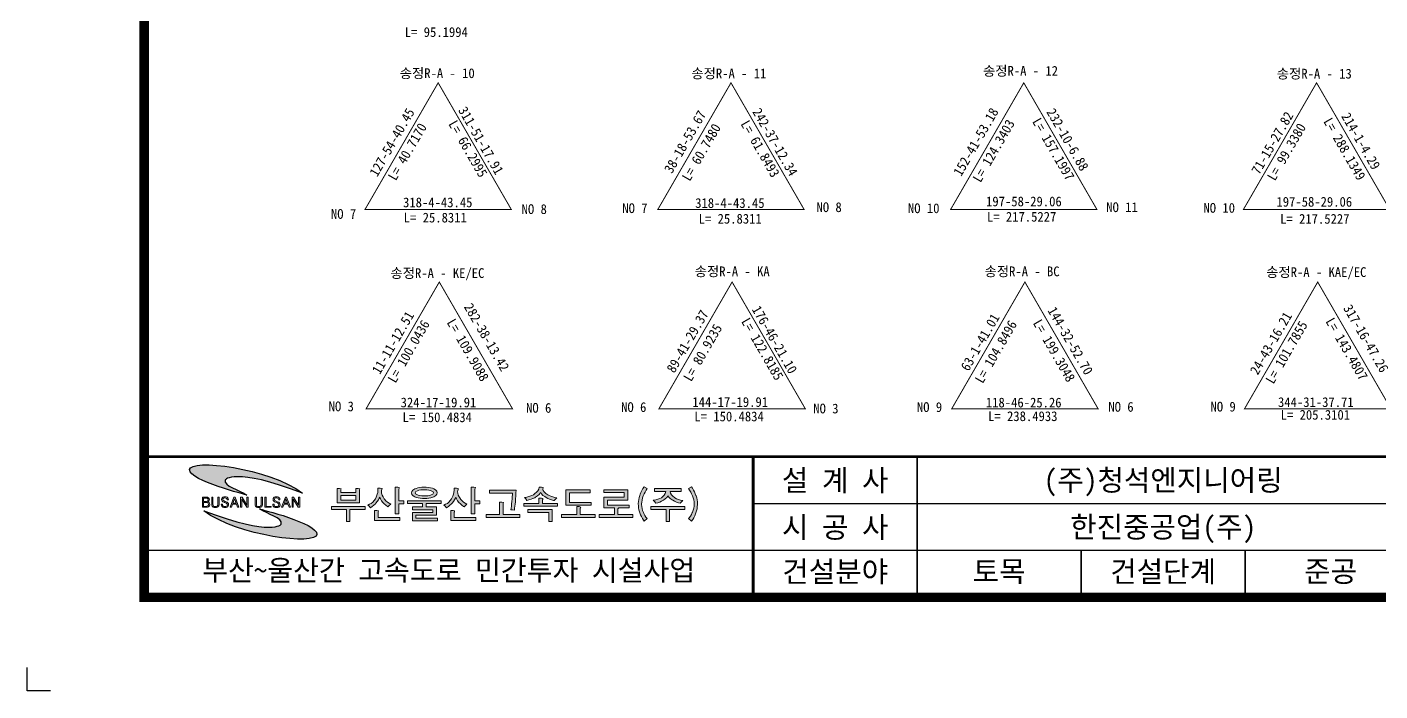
# Model space of a CAD drawing. Header units: millimetres. Extents: x 6226 to 8245, y 797 to 2223.
# Drawn here: x 6226 to 6919, y 797 to 1138 of the extents above; entities that cross this region are included whole.
import ezdxf
from ezdxf.enums import TextEntityAlignment as Align

# ---------------------------------------------------------------- set-up
doc = ezdxf.new("R2010")
doc.units = ezdxf.units.MM
for name, color, linetype in [('CA-ALGN-IPLN', 1, 'Continuous'), ('CA-ALGN-TEXT', 3, 'Continuous'), ('CA-TEXT', 3, 'Continuous'), ('CX-BORD', 3, 'Continuous'), ('CX-BORD-LIN1', 4, 'Continuous'), ('CX-BORD-LIN2', 3, 'Continuous'), ('CX-BORD-TEX2', 7, 'Continuous'), ('CX-BORD-TEX3', 6, 'Continuous'), ('CX-MISC', 2, 'Continuous')]:
    doc.layers.add(name, color=color, linetype=linetype)
doc.styles.add('GTXT', font='DotumChe.ttf')
doc.styles.add('TB_TEXT', font='DotumChe.ttf')
doc.styles.add('TB_WBTXT', font='H2GTRE.TTF')
doc.styles.add('TB_WMTXT', font='DotumChe.ttf')

# ---------------------------------------------------------------- blocks, each defined once
blk = doc.blocks.new('CXGLOGO-EX흑백1')
h = blk.add_hatch(color=74)
edge = h.paths.add_edge_path()
edge.add_spline(control_points=[(3.24, 1.49), (1.67, 2.6), (-1.78, 3.37), (-1.38, 4.71), (-1.38, 4.71), (-1.38, 4.71), (0.38, 7.51), (15.15, 1.88), (15.15, 1.88), (8, 7.3), (-8.94, 9.33), (-8.99, 6.91), (-8.99, 6.91), (-9.03, 4.5), (3.24, 1.49), (3.24, 1.49)], knot_values=[0, 0, 0, 0, 0.25, 0.25, 0.25, 0.25, 0.5, 0.5, 0.5, 0.5, 0.75, 0.75, 0.75, 0.75, 1, 1, 1, 1], degree=3, periodic=0)
h = blk.add_hatch(color=256)
h.paths.add_polyline_path([(63.25, -2.21), (67.68, -2.21), (67.68, -4.14), (68.44, -4.14), (68.44, -1.6), (63.25, -1.6)])
h.paths.add_polyline_path([(74.44, -1.23), (74.5, -1.07), (74.18, -0.99), (73.66, -0.99), (73.66, -2.67), (70.41, -2.67), (70.41, -3.28), (77.61, -3.28), (77.61, -2.67), (74.41, -2.67), (74.41, -1.3)])
h.paths.add_polyline_path([(93.49, -1.61), (96.71, -1.61), (96.71, -0.99), (89.51, -0.99), (89.51, -1.61), (92.73, -1.61), (92.73, -4.14), (93.49, -4.14)])
h.paths.add_polyline_path([(98.53, -1.72), (98.37, -2.14), (98.33, -2.24), (98.14, -2.64), (97.91, -3.02), (97.66, -3.37), (97.51, -3.56), (98.15, -4.08), (98.41, -3.72), (98.64, -3.35), (98.84, -2.96), (99.02, -2.55), (99.1, -2.3), (99.23, -1.88), (99.33, -1.44), (99.4, -1.01), (99.43, -0.57), (99.43, -0.39), (99.41, 0.03), (99.35, 0.47), (99.26, 0.9), (99.13, 1.34), (99.11, 1.39), (98.97, 1.77), (98.79, 2.15), (98.58, 2.55), (98.35, 2.95), (98.16, 3.25), (97.51, 2.85), (97.76, 2.5), (97.99, 2.12), (98.19, 1.72), (98.35, 1.32), (98.51, 0.88), (98.62, 0.44), (98.69, 0.02), (98.72, -0.4), (98.72, -0.42), (98.7, -0.86), (98.63, -1.29)])
h.paths.add_polyline_path([(93.89, 1.53), (93.7, 1.9), (93.59, 2.25), (95.94, 2.25), (95.94, 2.86), (90.28, 2.86), (90.28, 2.25), (92.65, 2.25), (92.53, 1.84), (92.33, 1.47), (92.04, 1.16), (91.73, 0.92), (91.38, 0.74), (91, 0.59), (90.57, 0.47), (90.09, 0.38), (89.95, 0.36), (90.26, 0.07), (90.53, -0.26), (90.95, -0.16), (91.37, -0.02), (91.77, 0.15), (92.15, 0.37), (92.57, 0.66), (92.88, 0.96), (93.09, 1.27), (93.11, 1.32), (93.33, 1.02), (93.63, 0.73), (94.03, 0.44), (94.15, 0.37), (94.54, 0.16), (94.94, -0.02), (95.35, -0.17), (95.77, -0.28), (96, 0.01), (96.29, 0.32), (95.8, 0.42), (95.36, 0.55), (94.97, 0.7), (94.62, 0.88), (94.53, 0.93), (94.17, 1.21)])
h.paths.add_polyline_path([(86.94, -1.7), (87.06, -2.13), (87.12, -2.3), (87.28, -2.72), (87.46, -3.12), (87.67, -3.51), (87.91, -3.88), (88.06, -4.08), (88.71, -3.56), (88.44, -3.21), (88.2, -2.85), (87.98, -2.45), (87.89, -2.24), (87.73, -1.81), (87.61, -1.38), (87.54, -0.96), (87.51, -0.52), (87.51, -0.42), (87.53, -0.01), (87.6, 0.42), (87.7, 0.86), (87.85, 1.3), (87.85, 1.32), (88.03, 1.74), (88.24, 2.13), (88.46, 2.51), (88.71, 2.85), (88.05, 3.25), (87.8, 2.85), (87.57, 2.45), (87.37, 2.06), (87.21, 1.67), (87.1, 1.39), (86.97, 0.95), (86.88, 0.52), (86.82, 0.08), (86.8, -0.35), (86.8, -0.39), (86.81, -0.83), (86.86, -1.26)])
h.paths.add_polyline_path([(79.45, 1.02), (79.45, -1.26), (81.7, -1.26), (81.7, -2.67), (78.45, -2.67), (78.45, -3.28), (85.65, -3.28), (85.65, -2.67), (82.45, -2.67), (82.45, -1.49), (82.46, -1.45), (82.49, -1.41), (82.54, -1.33), (82.55, -1.26), (84.84, -1.26), (84.84, -0.65), (80.21, -0.65), (80.21, 0.42), (84.56, 0.42), (84.56, 2.62), (79.47, 2.62), (79.47, 2), (83.8, 2), (83.8, 1.02)])
h.paths.add_polyline_path([(76.55, 2.56), (71.31, 2.56), (71.31, -0.7), (76.71, -0.7), (76.71, -0.1), (72.08, -0.1), (72.08, 1.94), (76.55, 1.94)])
h.paths.add_polyline_path([(66.12, 0.8), (65.59, 0.8), (65.59, -0.3), (62.37, -0.3), (62.37, -0.9), (69.57, -0.9), (69.57, -0.3), (66.36, -0.3), (66.36, 0.47), (66.39, 0.55), (66.45, 0.71)])
h.paths.add_polyline_path([(66.51, 3.1), (66.13, 3.15), (65.62, 3.15), (65.55, 2.77), (65.38, 2.41), (65.1, 2.07), (64.75, 1.78), (64.42, 1.56), (64.06, 1.38), (63.66, 1.22), (63.23, 1.08), (62.77, 0.98), (62.49, 0.94), (62.76, 0.65), (63.01, 0.34), (63.46, 0.46), (63.9, 0.59), (64.3, 0.74), (64.68, 0.92), (64.87, 1.02), (65.3, 1.3), (65.63, 1.59), (65.88, 1.89), (65.96, 2.01), (66.16, 1.71), (66.45, 1.42), (66.83, 1.14), (67.1, 0.98), (67.47, 0.78), (67.87, 0.62), (68.3, 0.47), (68.73, 0.35), (68.84, 0.33), (69.11, 0.62), (69.42, 0.91), (68.98, 0.98), (68.55, 1.09), (68.14, 1.24), (67.74, 1.41), (67.49, 1.55), (67.05, 1.83), (66.72, 2.14), (66.5, 2.44), (66.43, 2.62), (66.42, 2.8), (66.49, 2.95)])
h.paths.add_polyline_path([(41.14, 1.3), (40.63, 1.32), (40.18, 1.37), (39.79, 1.46), (39.64, 1.51), (39.23, 1.76), (39.15, 1.95), (39.32, 2.24), (39.64, 2.4), (39.99, 2.5), (40.41, 2.56), (40.9, 2.59), (41.14, 2.6), (41.65, 2.58), (42.1, 2.53), (42.48, 2.44), (42.62, 2.4), (43.03, 2.16), (43.12, 1.95), (42.94, 1.67), (42.62, 1.51), (42.27, 1.41), (41.85, 1.34), (41.36, 1.3)], flags=16)
h.paths.add_polyline_path([(41.55, 3.14), (41.14, 3.15), (40.62, 3.13), (40.15, 3.09), (39.72, 3.01), (39.35, 2.9), (39.08, 2.79), (38.67, 2.52), (38.44, 2.21), (38.39, 1.95), (38.48, 1.6), (38.76, 1.31), (39.08, 1.12), (39.42, 0.98), (39.8, 0.87), (40.23, 0.8), (40.71, 0.76), (41.14, 0.75), (41.65, 0.76), (42.12, 0.81), (42.54, 0.89), (42.92, 1), (43.19, 1.12), (43.6, 1.39), (43.83, 1.7), (43.88, 1.95), (43.79, 2.3), (43.51, 2.6), (43.19, 2.79), (42.85, 2.92), (42.47, 3.03), (42.03, 3.1)])
h.paths.add_polyline_path([(47.59, -1.92), (47.27, -1.84), (46.75, -1.84), (46.75, -3.95), (52.12, -3.95), (52.12, -3.34), (47.52, -3.34), (47.52, -2.2), (47.52, -2.14), (47.55, -2.09)])
h.paths.add_polyline_path([(31.34, -1.92), (31.02, -1.84), (30.5, -1.84), (30.5, -3.95), (35.87, -3.95), (35.87, -3.34), (31.27, -3.34), (31.27, -2.2), (31.27, -2.14), (31.29, -2.09)])
h.paths.add_polyline_path([(42.94, -1.66), (42.94, -2.22), (38.57, -2.22), (38.57, -4.04), (43.94, -4.04), (43.94, -3.43), (39.33, -3.43), (39.33, -2.84), (43.7, -2.84), (43.7, -1.05), (41.51, -1.05), (41.51, -0.34), (44.73, -0.34), (44.73, 0.27), (37.53, 0.27), (37.53, -0.34), (40.75, -0.34), (40.75, -1.05), (38.57, -1.05), (38.57, -1.66)])
h.paths.add_polyline_path([(21.28, -0.99), (21.28, -1.61), (24.5, -1.61), (24.5, -4.14), (25.26, -4.14), (25.26, -1.61), (28.48, -1.61), (28.48, -0.99)])
h.paths.add_polyline_path([(51.7, 3.15), (51.16, 3.15), (51.16, -2.53), (51.92, -2.53), (51.92, -0.36), (52.98, -0.36), (52.98, 0.26), (51.92, 0.26), (51.92, 2.67), (51.94, 2.77), (51.98, 2.87), (52.02, 3.07)])
h.paths.add_polyline_path([(48.36, 2.89), (47.98, 2.94), (47.48, 2.94), (47.48, 2.49), (47.44, 2.06), (47.35, 1.64), (47.2, 1.23), (47.01, 0.84), (46.93, 0.69), (46.66, 0.31), (46.37, -0.01), (46.04, -0.29), (45.68, -0.5), (45.32, -0.65), (45.61, -0.92), (45.89, -1.23), (46.26, -0.98), (46.6, -0.71), (46.92, -0.41), (47.04, -0.28), (47.33, 0.08), (47.57, 0.45), (47.76, 0.83), (47.84, 1.05), (48.01, 0.66), (48.24, 0.28), (48.51, -0.08), (48.82, -0.41), (49.15, -0.7), (49.5, -0.96), (49.6, -1.02), (49.91, -0.72), (50.23, -0.43), (49.86, -0.27), (49.51, -0.04), (49.19, 0.26), (48.87, 0.62), (48.84, 0.66), (48.57, 1.07), (48.37, 1.48), (48.26, 1.87), (48.22, 2.19), (48.25, 2.48), (48.33, 2.7)])
h.paths.add_polyline_path([(35.45, 3.15), (34.91, 3.15), (34.91, -2.53), (35.67, -2.53), (35.67, -0.36), (36.73, -0.36), (36.73, 0.26), (35.67, 0.26), (35.67, 2.67), (35.69, 2.77), (35.73, 2.87), (35.77, 3.07)])
h.paths.add_polyline_path([(32.11, 2.89), (31.73, 2.94), (31.23, 2.94), (31.23, 2.49), (31.19, 2.06), (31.09, 1.64), (30.95, 1.23), (30.76, 0.84), (30.68, 0.69), (30.41, 0.31), (30.12, -0.01), (29.79, -0.29), (29.43, -0.5), (29.07, -0.65), (29.36, -0.92), (29.64, -1.23), (30.01, -0.98), (30.35, -0.71), (30.67, -0.41), (30.79, -0.28), (31.08, 0.08), (31.32, 0.45), (31.51, 0.83), (31.59, 1.05), (31.76, 0.66), (31.99, 0.28), (32.26, -0.08), (32.57, -0.41), (32.89, -0.7), (33.25, -0.96), (33.35, -1.02), (33.65, -0.72), (33.97, -0.43), (33.61, -0.27), (33.26, -0.04), (32.93, 0.26), (32.62, 0.62), (32.59, 0.66), (32.32, 1.07), (32.12, 1.48), (32.01, 1.87), (31.97, 2.19), (32, 2.48), (32.08, 2.7)])
h.paths.add_polyline_path([(26.51, 1.39), (26.51, 0.4), (23.29, 0.4), (23.29, 1.39)], flags=16)
h.paths.add_polyline_path([(27.32, 2.66), (27.37, 2.83), (27, 2.91), (26.51, 2.91), (26.51, 2), (23.29, 2), (23.29, 2.58), (23.3, 2.62), (23.33, 2.67), (23.39, 2.83), (22.99, 2.91), (22.53, 2.91), (22.53, -0.21), (27.28, -0.21), (27.28, 2.56), (27.29, 2.62)])
h.paths.add_polyline_path([(58, -0.14), (57.69, -0.06), (57.16, -0.06), (57.16, -2.67), (54.33, -2.67), (54.33, -3.28), (61.53, -3.28), (61.53, -2.67), (57.92, -2.67), (57.92, -0.45), (57.92, -0.39), (57.96, -0.32)])
h.paths.add_polyline_path([(60.7, 2.5), (55.01, 2.5), (55.01, 1.88), (59.93, 1.88), (59.93, 1.55), (59.9, 1.14), (59.86, 0.66), (59.82, 0.12), (59.76, -0.41), (59.7, -0.88), (59.65, -1.29), (59.59, -1.65), (59.59, -1.67), (59.95, -1.69), (60.35, -1.73), (60.41, -1.34), (60.46, -0.92), (60.51, -0.47), (60.56, 0.01), (60.58, 0.23), (60.62, 0.71), (60.65, 1.18), (60.67, 1.62), (60.69, 2.04), (60.7, 2.45)])
h = blk.add_hatch(color=256)
h.paths.add_polyline_path([(11.6, 0.69), (11.94, -0.26), (11.26, -0.26)], flags=16)
h.paths.add_polyline_path([(12.25, -1.14), (12.54, -1.14), (11.73, 1.06), (11.48, 1.06), (10.67, -1.14), (10.96, -1.14), (11.18, -0.49), (12.02, -0.49)])
h.paths.add_polyline_path([(1.54, -1.14), (0.73, 1.06), (0.48, 1.06), (-0.33, -1.14), (-0.04, -1.14), (0.19, -0.49), (1.03, -0.49), (1.25, -1.14)])
h.paths.add_polyline_path([(1.9, -1.14), (2.17, -1.14), (2.17, 0.61), (3.23, -1.14), (3.52, -1.14), (3.52, 1.06), (3.25, 1.06), (3.25, -0.65), (2.21, 1.06), (1.9, 1.06)])
h.paths.add_polyline_path([(5.3, -0.69), (5.27, -0.48), (5.27, 1.06), (5, 1.06), (5, -0.45), (5.03, -0.7), (5.1, -0.9), (5.16, -0.98), (5.32, -1.1), (5.52, -1.17), (5.77, -1.2), (5.79, -1.2), (6.04, -1.17), (6.25, -1.1), (6.41, -1), (6.41, -0.99), (6.53, -0.82), (6.59, -0.61), (6.6, -0.45), (6.6, 1.06), (6.33, 1.06), (6.33, -0.46), (6.29, -0.7), (6.19, -0.86), (6.01, -0.96), (5.79, -0.98), (5.55, -0.94), (5.4, -0.86)])
h.paths.add_polyline_path([(7.36, 1.06), (7.09, 1.06), (7.09, -1.14), (8.47, -1.14), (8.47, -0.93), (7.36, -0.93)])
h.paths.add_polyline_path([(10.02, 1.02), (9.81, 1.08), (9.56, 1.11), (9.56, 1.11), (9.3, 1.08), (9.1, 1.02), (9.01, 0.95), (8.88, 0.78), (8.84, 0.56), (8.84, 0.54), (8.88, 0.31), (9, 0.15), (9.13, 0.06), (9.37, -0.05), (9.48, -0.09), (9.53, -0.11), (9.76, -0.21), (9.83, -0.25), (10, -0.36), (10.06, -0.48), (10.08, -0.62), (10.02, -0.84), (9.94, -0.9), (9.76, -0.97), (9.57, -0.98), (9.32, -0.94), (9.17, -0.86), (9.07, -0.7), (9.04, -0.45), (8.77, -0.45), (8.8, -0.69), (8.87, -0.89), (8.94, -0.99), (9.1, -1.1), (9.31, -1.17), (9.56, -1.2), (9.57, -1.2), (9.84, -1.17), (10.04, -1.12), (10.15, -1.05), (10.28, -0.89), (10.34, -0.68), (10.35, -0.58), (10.32, -0.35), (10.21, -0.18), (10.18, -0.16), (10.05, -0.07), (9.82, 0.03), (9.65, 0.11), (9.38, 0.22), (9.22, 0.31), (9.21, 0.32), (9.13, 0.51), (9.13, 0.57), (9.2, 0.78), (9.25, 0.82), (9.45, 0.89), (9.55, 0.9), (9.78, 0.85), (9.9, 0.77), (10.02, 0.59), (10.05, 0.47), (10.32, 0.47), (10.28, 0.71), (10.17, 0.89), (10.17, 0.9)])
h.paths.add_polyline_path([(12.89, -1.14), (13.16, -1.14), (13.16, 0.61), (14.23, -1.14), (14.52, -1.14), (14.52, 1.06), (14.24, 1.06), (14.24, -0.65), (13.2, 1.06), (12.89, 1.06)])
h.paths.add_polyline_path([(0.27, -0.26), (0.61, 0.69), (0.95, -0.26)], flags=16)
h.paths.add_polyline_path([(-5.98, 0.11), (-5.98, 0.84), (-5.48, 0.84), (-5.24, 0.81), (-5.13, 0.75), (-5.04, 0.57), (-5.04, 0.49), (-5.09, 0.27), (-5.16, 0.19), (-5.34, 0.12), (-5.5, 0.11)], flags=16)
h.paths.add_polyline_path([(-5.98, -0.93), (-5.98, -0.1), (-5.44, -0.1), (-5.2, -0.13), (-5.1, -0.17), (-4.98, -0.33), (-4.96, -0.52), (-5.01, -0.75), (-5.09, -0.85), (-5.27, -0.92), (-5.44, -0.93)], flags=16)
h.paths.add_polyline_path([(-5.12, 1.02), (-5.35, 1.06), (-5.4, 1.06), (-6.25, 1.06), (-6.25, -1.14), (-5.37, -1.14), (-5.12, -1.12), (-4.92, -1.05), (-4.85, -0.99), (-4.74, -0.83), (-4.69, -0.61), (-4.68, -0.52), (-4.72, -0.28), (-4.81, -0.13), (-4.98, 0), (-5.07, 0.03), (-4.88, 0.15), (-4.85, 0.19), (-4.77, 0.39), (-4.76, 0.5), (-4.8, 0.72), (-4.92, 0.9), (-4.94, 0.91)])
h.paths.add_polyline_path([(-3.97, -0.69), (-3.99, -0.48), (-3.99, 1.06), (-4.26, 1.06), (-4.26, -0.45), (-4.24, -0.7), (-4.16, -0.9), (-4.1, -0.98), (-3.95, -1.1), (-3.74, -1.17), (-3.49, -1.2), (-3.48, -1.2), (-3.22, -1.17), (-3.01, -1.1), (-2.86, -1), (-2.85, -0.99), (-2.74, -0.82), (-2.68, -0.61), (-2.66, -0.45), (-2.66, 1.06), (-2.94, 1.06), (-2.94, -0.46), (-2.97, -0.7), (-3.08, -0.86), (-3.26, -0.96), (-3.47, -0.98), (-3.72, -0.94), (-3.87, -0.86)])
h.paths.add_polyline_path([(-0.83, 0.9), (-0.97, 1.02), (-1.18, 1.08), (-1.44, 1.11), (-1.69, 1.08), (-1.89, 1.02), (-1.98, 0.95), (-2.11, 0.78), (-2.16, 0.56), (-2.16, 0.54), (-2.12, 0.31), (-2, 0.15), (-1.86, 0.06), (-1.63, -0.05), (-1.52, -0.09), (-1.47, -0.11), (-1.24, -0.21), (-1.17, -0.25), (-1, -0.36), (-0.93, -0.48), (-0.92, -0.62), (-0.97, -0.84), (-1.05, -0.9), (-1.23, -0.97), (-1.42, -0.98), (-1.67, -0.94), (-1.82, -0.86), (-1.92, -0.7), (-1.96, -0.45), (-2.22, -0.45), (-2.2, -0.69), (-2.12, -0.89), (-2.05, -0.99), (-1.89, -1.1), (-1.69, -1.17), (-1.43, -1.2), (-1.42, -1.2), (-1.16, -1.17), (-0.96, -1.12), (-0.85, -1.05), (-0.71, -0.89), (-0.65, -0.68), (-0.64, -0.58), (-0.68, -0.35), (-0.79, -0.18), (-0.81, -0.16), (-0.95, -0.07), (-1.17, 0.03), (-1.35, 0.11), (-1.61, 0.22), (-1.77, 0.31), (-1.78, 0.32), (-1.86, 0.51), (-1.86, 0.57), (-1.79, 0.78), (-1.74, 0.82), (-1.55, 0.89), (-1.44, 0.9), (-1.22, 0.85), (-1.09, 0.77), (-0.97, 0.59), (-0.95, 0.47), (-0.68, 0.47), (-0.72, 0.71), (-0.82, 0.89)])
h = blk.add_hatch(color=142)
edge = h.paths.add_edge_path()
edge.add_spline(control_points=[(5.98, -1.49), (7.55, -2.6), (11, -3.37), (10.6, -4.71), (10.6, -4.71), (10.6, -4.71), (8.84, -7.51), (-5.93, -1.88), (-5.93, -1.88), (1.22, -7.3), (18.17, -9.33), (18.21, -6.91), (18.21, -6.91), (18.25, -4.5), (5.98, -1.49), (5.98, -1.49)], knot_values=[0, 0, 0, 0, 0.25, 0.25, 0.25, 0.25, 0.5, 0.5, 0.5, 0.5, 0.75, 0.75, 0.75, 0.75, 1, 1, 1, 1], degree=3, periodic=0)
at = {"lineweight": 0}
for points in [[(27.32, 2.66), (27.37, 2.83), (27, 2.91), (26.51, 2.91), (26.51, 2), (23.29, 2), (23.29, 2.58), (23.3, 2.62), (23.33, 2.67), (23.39, 2.83), (22.99, 2.91), (22.53, 2.91), (22.53, -0.21), (27.28, -0.21), (27.28, 2.56), (27.29, 2.62)], [(32.11, 2.89), (31.73, 2.94), (31.23, 2.94), (31.23, 2.49), (31.19, 2.06), (31.09, 1.64), (30.95, 1.23), (30.76, 0.84), (30.68, 0.69), (30.41, 0.31), (30.12, -0.01), (29.79, -0.29), (29.43, -0.5), (29.07, -0.65), (29.36, -0.92), (29.64, -1.23), (30.01, -0.98), (30.35, -0.71), (30.67, -0.41), (30.79, -0.28), (31.08, 0.08), (31.32, 0.45), (31.51, 0.83), (31.59, 1.05), (31.76, 0.66), (31.99, 0.28), (32.26, -0.08), (32.57, -0.41), (32.89, -0.7), (33.25, -0.96), (33.35, -1.02), (33.65, -0.72), (33.97, -0.43), (33.61, -0.27), (33.26, -0.04), (32.93, 0.26), (32.62, 0.62), (32.59, 0.66), (32.32, 1.07), (32.12, 1.48), (32.01, 1.87), (31.97, 2.19), (32, 2.48), (32.08, 2.7)], [(35.45, 3.15), (34.91, 3.15), (34.91, -2.53), (35.67, -2.53), (35.67, -0.36), (36.73, -0.36), (36.73, 0.26), (35.67, 0.26), (35.67, 2.67), (35.69, 2.77), (35.73, 2.87), (35.77, 3.07)], [(41.55, 3.14), (41.14, 3.15), (40.62, 3.13), (40.15, 3.09), (39.72, 3.01), (39.35, 2.9), (39.08, 2.79), (38.67, 2.52), (38.44, 2.21), (38.39, 1.95), (38.48, 1.6), (38.76, 1.31), (39.08, 1.12), (39.42, 0.98), (39.8, 0.87), (40.23, 0.8), (40.71, 0.76), (41.14, 0.75), (41.65, 0.76), (42.12, 0.81), (42.54, 0.89), (42.92, 1), (43.19, 1.12), (43.6, 1.39), (43.83, 1.7), (43.88, 1.95), (43.79, 2.3), (43.51, 2.6), (43.19, 2.79), (42.85, 2.92), (42.47, 3.03), (42.03, 3.1)], [(48.36, 2.89), (47.98, 2.94), (47.48, 2.94), (47.48, 2.49), (47.44, 2.06), (47.35, 1.64), (47.2, 1.23), (47.01, 0.84), (46.93, 0.69), (46.66, 0.31), (46.37, -0.01), (46.04, -0.29), (45.68, -0.5), (45.32, -0.65), (45.61, -0.92), (45.89, -1.23), (46.26, -0.98), (46.6, -0.71), (46.92, -0.41), (47.04, -0.28), (47.33, 0.08), (47.57, 0.45), (47.76, 0.83), (47.84, 1.05), (48.01, 0.66), (48.24, 0.28), (48.51, -0.08), (48.82, -0.41), (49.15, -0.7), (49.5, -0.96), (49.6, -1.02), (49.91, -0.72), (50.23, -0.43), (49.86, -0.27), (49.51, -0.04), (49.19, 0.26), (48.87, 0.62), (48.84, 0.66), (48.57, 1.07), (48.37, 1.48), (48.26, 1.87), (48.22, 2.19), (48.25, 2.48), (48.33, 2.7)], [(51.7, 3.15), (51.16, 3.15), (51.16, -2.53), (51.92, -2.53), (51.92, -0.36), (52.98, -0.36), (52.98, 0.26), (51.92, 0.26), (51.92, 2.67), (51.94, 2.77), (51.98, 2.87), (52.02, 3.07)], [(66.51, 3.1), (66.13, 3.15), (65.62, 3.15), (65.55, 2.77), (65.38, 2.41), (65.1, 2.07), (64.75, 1.78), (64.42, 1.56), (64.06, 1.38), (63.66, 1.22), (63.23, 1.08), (62.77, 0.98), (62.49, 0.94), (62.76, 0.65), (63.01, 0.34), (63.46, 0.46), (63.9, 0.59), (64.3, 0.74), (64.68, 0.92), (64.87, 1.02), (65.3, 1.3), (65.63, 1.59), (65.88, 1.89), (65.96, 2.01), (66.16, 1.71), (66.45, 1.42), (66.83, 1.14), (67.1, 0.98), (67.47, 0.78), (67.87, 0.62), (68.3, 0.47), (68.73, 0.35), (68.84, 0.33), (69.11, 0.62), (69.42, 0.91), (68.98, 0.98), (68.55, 1.09), (68.14, 1.24), (67.74, 1.41), (67.49, 1.55), (67.05, 1.83), (66.72, 2.14), (66.5, 2.44), (66.43, 2.62), (66.42, 2.8), (66.49, 2.95)], [(86.94, -1.7), (87.06, -2.13), (87.12, -2.3), (87.28, -2.72), (87.46, -3.12), (87.67, -3.51), (87.91, -3.88), (88.06, -4.08), (88.71, -3.56), (88.44, -3.21), (88.2, -2.85), (87.98, -2.45), (87.89, -2.24), (87.73, -1.81), (87.61, -1.38), (87.54, -0.96), (87.51, -0.52), (87.51, -0.42), (87.53, -0.01), (87.6, 0.42), (87.7, 0.86), (87.85, 1.3), (87.85, 1.32), (88.03, 1.74), (88.24, 2.13), (88.46, 2.51), (88.71, 2.85), (88.05, 3.25), (87.8, 2.85), (87.57, 2.45), (87.37, 2.06), (87.21, 1.67), (87.1, 1.39), (86.97, 0.95), (86.88, 0.52), (86.82, 0.08), (86.8, -0.35), (86.8, -0.39), (86.81, -0.83), (86.86, -1.26)], [(98.53, -1.72), (98.37, -2.14), (98.33, -2.24), (98.14, -2.64), (97.91, -3.02), (97.66, -3.37), (97.51, -3.56), (98.15, -4.08), (98.41, -3.72), (98.64, -3.35), (98.84, -2.96), (99.02, -2.55), (99.1, -2.3), (99.23, -1.88), (99.33, -1.44), (99.4, -1.01), (99.43, -0.57), (99.43, -0.39), (99.41, 0.03), (99.35, 0.47), (99.26, 0.9), (99.13, 1.34), (99.11, 1.39), (98.97, 1.77), (98.79, 2.15), (98.58, 2.55), (98.35, 2.95), (98.16, 3.25), (97.51, 2.85), (97.76, 2.5), (97.99, 2.12), (98.19, 1.72), (98.35, 1.32), (98.51, 0.88), (98.62, 0.44), (98.69, 0.02), (98.72, -0.4), (98.72, -0.42), (98.7, -0.86), (98.63, -1.29)], [(-5.12, 1.02), (-5.35, 1.06), (-5.4, 1.06), (-6.25, 1.06), (-6.25, -1.14), (-5.37, -1.14), (-5.12, -1.12), (-4.92, -1.05), (-4.85, -0.99), (-4.74, -0.83), (-4.69, -0.61), (-4.68, -0.52), (-4.72, -0.28), (-4.81, -0.13), (-4.98, 0), (-5.07, 0.03), (-4.88, 0.15), (-4.85, 0.19), (-4.77, 0.39), (-4.76, 0.5), (-4.8, 0.72), (-4.92, 0.9), (-4.94, 0.91)], [(-5.98, 0.11), (-5.98, 0.84), (-5.48, 0.84), (-5.24, 0.81), (-5.13, 0.75), (-5.04, 0.57), (-5.04, 0.49), (-5.09, 0.27), (-5.16, 0.19), (-5.34, 0.12), (-5.5, 0.11)], [(-3.97, -0.69), (-3.99, -0.48), (-3.99, 1.06), (-4.26, 1.06), (-4.26, -0.45), (-4.24, -0.7), (-4.16, -0.9), (-4.1, -0.98), (-3.95, -1.1), (-3.74, -1.17), (-3.49, -1.2), (-3.48, -1.2), (-3.22, -1.17), (-3.01, -1.1), (-2.86, -1), (-2.85, -0.99), (-2.74, -0.82), (-2.68, -0.61), (-2.66, -0.45), (-2.66, 1.06), (-2.94, 1.06), (-2.94, -0.46), (-2.97, -0.7), (-3.08, -0.86), (-3.26, -0.96), (-3.47, -0.98), (-3.72, -0.94), (-3.87, -0.86)], [(-0.83, 0.9), (-0.97, 1.02), (-1.18, 1.08), (-1.44, 1.11), (-1.69, 1.08), (-1.89, 1.02), (-1.98, 0.95), (-2.11, 0.78), (-2.16, 0.56), (-2.16, 0.54), (-2.12, 0.31), (-2, 0.15), (-1.86, 0.06), (-1.63, -0.05), (-1.52, -0.09), (-1.47, -0.11), (-1.24, -0.21), (-1.17, -0.25), (-1, -0.36), (-0.93, -0.48), (-0.92, -0.62), (-0.97, -0.84), (-1.05, -0.9), (-1.23, -0.97), (-1.42, -0.98), (-1.67, -0.94), (-1.82, -0.86), (-1.92, -0.7), (-1.96, -0.45), (-1.96, -0.45), (-2.22, -0.45), (-2.2, -0.69), (-2.12, -0.89), (-2.05, -0.99), (-1.89, -1.1), (-1.69, -1.17), (-1.43, -1.2), (-1.42, -1.2), (-1.16, -1.17), (-0.96, -1.12), (-0.85, -1.05), (-0.71, -0.89), (-0.65, -0.68), (-0.64, -0.58), (-0.68, -0.35), (-0.79, -0.18), (-0.81, -0.16), (-0.95, -0.07), (-1.17, 0.03), (-1.35, 0.11), (-1.61, 0.22), (-1.77, 0.31), (-1.78, 0.32), (-1.86, 0.51), (-1.86, 0.57), (-1.79, 0.78), (-1.74, 0.82), (-1.55, 0.89), (-1.44, 0.9), (-1.22, 0.85), (-1.09, 0.77), (-0.97, 0.59), (-0.95, 0.47), (-0.68, 0.47), (-0.72, 0.71), (-0.82, 0.89)], [(1.54, -1.14), (0.73, 1.06), (0.48, 1.06), (-0.33, -1.14), (-0.04, -1.14), (0.19, -0.49), (1.03, -0.49), (1.25, -1.14)], [(0.27, -0.26), (0.61, 0.69), (0.95, -0.26)], [(1.9, -1.14), (2.17, -1.14), (2.17, 0.61), (3.23, -1.14), (3.52, -1.14), (3.52, 1.06), (3.25, 1.06), (3.25, -0.65), (2.21, 1.06), (1.9, 1.06)], [(5.3, -0.69), (5.27, -0.48), (5.27, 1.06), (5, 1.06), (5, -0.45), (5.03, -0.7), (5.1, -0.9), (5.16, -0.98), (5.32, -1.1), (5.52, -1.17), (5.77, -1.2), (5.79, -1.2), (6.04, -1.17), (6.25, -1.1), (6.41, -1), (6.41, -0.99), (6.53, -0.82), (6.59, -0.61), (6.6, -0.45), (6.6, 1.06), (6.33, 1.06), (6.33, -0.46), (6.29, -0.7), (6.19, -0.86), (6.01, -0.96), (5.79, -0.98), (5.55, -0.94), (5.4, -0.86)], [(7.36, 1.06), (7.09, 1.06), (7.09, -1.14), (8.47, -1.14), (8.47, -0.93), (7.36, -0.93)], [(10.02, 1.02), (9.81, 1.08), (9.56, 1.11), (9.56, 1.11), (9.3, 1.08), (9.1, 1.02), (9.01, 0.95), (8.88, 0.78), (8.84, 0.56), (8.84, 0.54), (8.88, 0.31), (9, 0.15), (9.13, 0.06), (9.37, -0.05), (9.48, -0.09), (9.53, -0.11), (9.76, -0.21), (9.83, -0.25), (10, -0.36), (10.06, -0.48), (10.08, -0.62), (10.02, -0.84), (9.94, -0.9), (9.76, -0.97), (9.57, -0.98), (9.32, -0.94), (9.17, -0.86), (9.07, -0.7), (9.04, -0.45), (9.04, -0.45), (8.77, -0.45), (8.8, -0.69), (8.87, -0.89), (8.94, -0.99), (9.1, -1.1), (9.31, -1.17), (9.56, -1.2), (9.57, -1.2), (9.84, -1.17), (10.04, -1.12), (10.15, -1.05), (10.28, -0.89), (10.34, -0.68), (10.35, -0.58), (10.32, -0.35), (10.21, -0.18), (10.18, -0.16), (10.05, -0.07), (9.82, 0.03), (9.65, 0.11), (9.38, 0.22), (9.22, 0.31), (9.21, 0.32), (9.13, 0.51), (9.13, 0.57), (9.2, 0.78), (9.25, 0.82), (9.45, 0.89), (9.55, 0.9), (9.78, 0.85), (9.9, 0.77), (10.02, 0.59), (10.05, 0.47), (10.32, 0.47), (10.28, 0.71), (10.17, 0.89), (10.17, 0.9)], [(12.25, -1.14), (12.54, -1.14), (11.73, 1.06), (11.48, 1.06), (10.67, -1.14), (10.96, -1.14), (11.18, -0.49), (12.02, -0.49)], [(11.6, 0.69), (11.94, -0.26), (11.26, -0.26)], [(12.89, -1.14), (13.16, -1.14), (13.16, 0.61), (14.23, -1.14), (14.52, -1.14), (14.52, 1.06), (14.24, 1.06), (14.24, -0.65), (13.2, 1.06), (12.89, 1.06)], [(26.51, 1.39), (26.51, 0.4), (23.29, 0.4), (23.29, 1.39)], [(42.94, -1.66), (42.94, -2.22), (38.57, -2.22), (38.57, -4.04), (43.94, -4.04), (43.94, -3.43), (39.33, -3.43), (39.33, -2.84), (43.7, -2.84), (43.7, -1.05), (41.51, -1.05), (41.51, -0.34), (44.73, -0.34), (44.73, 0.27), (37.53, 0.27), (37.53, -0.34), (40.75, -0.34), (40.75, -1.05), (38.57, -1.05), (38.57, -1.66)], [(41.14, 1.3), (40.63, 1.32), (40.18, 1.37), (39.79, 1.46), (39.64, 1.51), (39.23, 1.76), (39.15, 1.95), (39.32, 2.24), (39.64, 2.4), (39.99, 2.5), (40.41, 2.56), (40.9, 2.59), (41.14, 2.6), (41.65, 2.58), (42.1, 2.53), (42.48, 2.44), (42.62, 2.4), (43.03, 2.16), (43.12, 1.95), (42.94, 1.67), (42.62, 1.51), (42.27, 1.41), (41.85, 1.34), (41.36, 1.3)], [(60.7, 2.5), (55.01, 2.5), (55.01, 1.88), (59.93, 1.88), (59.93, 1.55), (59.9, 1.14), (59.86, 0.66), (59.82, 0.12), (59.76, -0.41), (59.7, -0.88), (59.65, -1.29), (59.59, -1.65), (59.59, -1.67), (59.95, -1.69), (60.35, -1.73), (60.41, -1.34), (60.46, -0.92), (60.51, -0.47), (60.56, 0.01), (60.58, 0.23), (60.62, 0.71), (60.65, 1.18), (60.67, 1.62), (60.69, 2.04), (60.7, 2.45)], [(66.12, 0.8), (65.59, 0.8), (65.59, -0.3), (62.37, -0.3), (62.37, -0.9), (69.57, -0.9), (69.57, -0.3), (66.36, -0.3), (66.36, 0.47), (66.39, 0.55), (66.45, 0.71)], [(76.55, 2.56), (71.31, 2.56), (71.31, -0.7), (76.71, -0.7), (76.71, -0.1), (72.08, -0.1), (72.08, 1.94), (76.55, 1.94)], [(79.45, 1.02), (79.45, -1.26), (81.7, -1.26), (81.7, -2.67), (78.45, -2.67), (78.45, -3.28), (85.65, -3.28), (85.65, -2.67), (82.45, -2.67), (82.45, -1.49), (82.46, -1.45), (82.49, -1.41), (82.54, -1.33), (82.55, -1.26), (84.84, -1.26), (84.84, -0.65), (80.21, -0.65), (80.21, 0.42), (84.56, 0.42), (84.56, 2.62), (79.47, 2.62), (79.47, 2), (83.8, 2), (83.8, 1.02)], [(93.89, 1.53), (93.7, 1.9), (93.59, 2.25), (95.94, 2.25), (95.94, 2.86), (90.28, 2.86), (90.28, 2.25), (92.65, 2.25), (92.53, 1.84), (92.33, 1.47), (92.04, 1.16), (91.73, 0.92), (91.38, 0.74), (91, 0.59), (90.57, 0.47), (90.09, 0.38), (89.95, 0.36), (90.26, 0.07), (90.53, -0.26), (90.95, -0.16), (91.37, -0.02), (91.77, 0.15), (92.15, 0.37), (92.57, 0.66), (92.88, 0.96), (93.09, 1.27), (93.11, 1.32), (93.33, 1.02), (93.63, 0.73), (94.03, 0.44), (94.15, 0.37), (94.54, 0.16), (94.94, -0.02), (95.35, -0.17), (95.77, -0.28), (96, 0.01), (96.29, 0.32), (95.8, 0.42), (95.36, 0.55), (94.97, 0.7), (94.62, 0.88), (94.53, 0.93), (94.17, 1.21)], [(-5.98, -0.93), (-5.98, -0.1), (-5.44, -0.1), (-5.2, -0.13), (-5.1, -0.17), (-4.98, -0.33), (-4.96, -0.52), (-5.01, -0.75), (-5.09, -0.85), (-5.27, -0.92), (-5.44, -0.93)], [(21.28, -0.99), (21.28, -1.61), (24.5, -1.61), (24.5, -4.14), (25.26, -4.14), (25.26, -1.61), (28.48, -1.61), (28.48, -0.99)], [(31.34, -1.92), (31.02, -1.84), (30.5, -1.84), (30.5, -3.95), (35.87, -3.95), (35.87, -3.34), (31.27, -3.34), (31.27, -2.2), (31.27, -2.14), (31.29, -2.09)], [(47.59, -1.92), (47.27, -1.84), (46.75, -1.84), (46.75, -3.95), (52.12, -3.95), (52.12, -3.34), (47.52, -3.34), (47.52, -2.2), (47.52, -2.14), (47.55, -2.09)], [(58, -0.14), (57.69, -0.06), (57.16, -0.06), (57.16, -2.67), (54.33, -2.67), (54.33, -3.28), (61.53, -3.28), (61.53, -2.67), (57.92, -2.67), (57.92, -0.45), (57.92, -0.39), (57.96, -0.32)], [(63.25, -2.21), (67.68, -2.21), (67.68, -4.14), (68.44, -4.14), (68.44, -1.6), (63.25, -1.6)], [(74.44, -1.23), (74.5, -1.07), (74.18, -0.99), (73.66, -0.99), (73.66, -2.67), (70.41, -2.67), (70.41, -3.28), (77.61, -3.28), (77.61, -2.67), (74.41, -2.67), (74.41, -1.3)], [(93.49, -1.61), (96.71, -1.61), (96.71, -0.99), (89.51, -0.99), (89.51, -1.61), (92.73, -1.61), (92.73, -4.14), (93.49, -4.14)]]:
    blk.add_lwpolyline(points, close=True, dxfattribs=at)
blk.add_lwpolyline([(-1.44, 1.11), (-1.44, 1.11)], dxfattribs=at)
at = {"color": 74}
blk.add_open_spline([(3.24, 1.49), (1.67, 2.6), (-1.78, 3.37), (-1.38, 4.71), (-1.38, 4.71), (-1.38, 4.71), (0.38, 7.51), (15.15, 1.88), (15.15, 1.88), (8, 7.3), (-8.94, 9.33), (-8.99, 6.91), (-8.99, 6.91), (-9.03, 4.5), (3.24, 1.49), (3.24, 1.49)], degree=3, knots=[0, 0, 0, 0, 0.25, 0.25, 0.25, 0.25, 0.5, 0.5, 0.5, 0.5, 0.75, 0.75, 0.75, 0.75, 1, 1, 1, 1], dxfattribs=at)
at = {"color": 142}
blk.add_open_spline([(5.98, -1.49), (7.55, -2.6), (11, -3.37), (10.6, -4.71), (10.6, -4.71), (10.6, -4.71), (8.84, -7.51), (-5.93, -1.88), (-5.93, -1.88), (1.22, -7.3), (18.17, -9.33), (18.21, -6.91), (18.21, -6.91), (18.25, -4.5), (5.98, -1.49), (5.98, -1.49)], degree=3, knots=[0, 0, 0, 0, 0.25, 0.25, 0.25, 0.25, 0.5, 0.5, 0.5, 0.5, 0.75, 0.75, 0.75, 0.75, 1, 1, 1, 1], dxfattribs=at)
blk = doc.blocks.new('CXBLKA1-KHCA')
at = {"layer": 'CX-BORD-LIN1', "const_width": 2}
blk.add_lwpolyline([(796, 0), (0, 0), (0, 554), (796, 554)], close=True, dxfattribs=at)
at = {"layer": 'CX-BORD-LIN1'}
for points, const_width in [([(796, 30), (0, 30)], 0.6), ([(130, 0), (130, 30)], 0.6), ([(165, 0), (165, 30)], 0.3)]:
    blk.add_lwpolyline(points, dxfattribs=dict(at, const_width=const_width))
at = {"layer": 'CX-BORD-LIN2', "const_width": 0.3}
for points in [[(270, 20), (130, 20)], [(270, 10), (0, 10)], [(200, 0), (200, 10)], [(235, 0), (235, 10)]]:
    blk.add_lwpolyline(points, dxfattribs=at)
at = {"layer": 'CX-MISC'}
blk.add_lwpolyline([(-20, -20), (-25, -20), (-25, -15)], dxfattribs=at)
blk.add_blockref('CXGLOGO-EX흑백1', (18.67, 20.34), dxfattribs=at)
at = {"layer": 'CX-BORD-LIN1', "style": 'TB_TEXT'}
for tag, height, p in [('TR_RNUM4', 3, (285.11, 26.64)), ('TR_RDAT4', 3.5, (317.5, 27)), ('TR_DGN4', 3.5, (459.12, 27)), ('TR_CHK4', 3.5, (499.12, 27)), ('TR_APP4', 3.5, (539.12, 27)), ('TR_RNUM3', 3, (285.11, 20.64)), ('TR_RDAT3', 3.5, (317.5, 21)), ('TR_DGN3', 3.5, (459.12, 21)), ('TR_CHK3', 3.5, (499.12, 21)), ('TR_APP3', 3.5, (539.12, 21)), ('TR_RNUM2', 3, (285.11, 14.64)), ('TR_RDAT2', 3.5, (317.5, 15)), ('TR_DGN2', 3.5, (459.12, 15)), ('TR_CHK2', 3.5, (499.12, 15)), ('TR_APP2', 3.5, (539.12, 15)), ('TR_RNUM1', 3, (285.11, 8.64)), ('TR_RDAT1', 3.5, (317.5, 9)), ('TR_DGN1', 3.5, (459.12, 9)), ('TR_CHK1', 3.5, (499.12, 9)), ('TR_APP1', 3.5, (539.12, 9))]:
    blk.add_attdef(tag, text='', height=height, dxfattribs=at).set_placement(p, align=Align.MIDDLE_CENTER)
for tag, p in [('TR_RCON4', (342.3, 27)), ('TR_RCON3', (342.3, 21)), ('TR_RCON2', (342.3, 15)), ('TR_RCON1', (342.3, 9))]:
    blk.add_attdef(tag, text='', height=3.5, dxfattribs=at).set_placement(p, align=Align.MIDDLE_LEFT)
at = {"layer": 'CX-BORD-LIN2', "style": 'TB_TEXT'}
blk.add_attdef('TD_VERSION', text='', height=3, rotation=90, dxfattribs=at).set_placement((800.5, 48.01), align=Align.MIDDLE_CENTER)
at = {"layer": 'CX-BORD-TEX2', "style": 'TB_WMTXT'}
for tag, height, p in [('TB_CNAME', 5, (15.34, 531.83)), ('TB_CSCOP', 4, (16.63, 523.83))]:
    blk.add_attdef(tag, text='', height=height, dxfattribs=at).set_placement(p, align=Align.BOTTOM_LEFT)
at = {"layer": 'CX-BORD-TEX2', "style": 'TB_WBTXT'}
for tag, height, p in [('TB_MTITIL', 10, (398, 533.33)), ('TB_STITL', 7, (398, 518.33))]:
    blk.add_attdef(tag, text='', height=height, dxfattribs=at).set_placement(p, align=Align.MIDDLE_CENTER)
at = {"layer": 'CX-BORD-TEX3', "style": 'TB_TEXT'}
for s, p in [('설 계 사', (147.5, 25)), ('시 공 사', (147.5, 15)), ('건설분야', (147.5, 5.53)), ('건설단계', (217.5, 5.53))]:
    blk.add_text(s, height=4.5, dxfattribs=at).set_placement(p, align=Align.MIDDLE)
for tag, height, p in [('TD_DCOMP', 4.5, (217.5, 25)), ('TD_CSECT', 4.5, (611, 25)), ('TD_CDIST', 4.5, (656, 25)), ('TD_DNAME_TOP', 4.5, (755, 25)), ('TD_DNAME_MAIN', 4.5, (755, 19.01)), ('TD_HSCAL', 4.5, (626.7, 15.24)), ('TD_VSCAL', 4.5, (655.78, 15.24)), ('TD_CCOMP', 4.5, (217.5, 15)), ('TD_DNAME_BOT', 3, (755, 13.65)), ('TD_CNAME', 5, (65, 5.75)), ('TD_FIELD', 4.5, (182.5, 5.53)), ('TD_CSTEP', 4.5, (253.24, 5.53)), ('TD_DWGCODE', 4.5, (641, 5.39)), ('TD_DWGNO', 4.5, (755, 5.39))]:
    blk.add_attdef(tag, text='', height=height, dxfattribs=at).set_placement(p, align=Align.MIDDLE_CENTER)

msp = doc.modelspace()

# ---------------------------------------------------------------- linework, layer by layer
at = {"layer": 'CA-ALGN-IPLN', "const_width": 0.5}
for points in [[(6437.01, 1109.03), (6399.51, 1044.07), (6474.51, 1044.07)], [(6587.01, 1109.03), (6549.51, 1044.07), (6624.51, 1044.07)], [(6737.01, 1109.03), (6699.51, 1044.07), (6774.51, 1044.07)], [(6887.01, 1109.03), (6849.51, 1044.07), (6924.51, 1044.07)], [(6437.59, 1006.95), (6400.09, 942), (6475.09, 942)], [(6587.59, 1006.95), (6550.09, 942), (6625.09, 942)], [(6737.59, 1006.95), (6700.09, 942), (6775.09, 942)], [(6887.59, 1006.95), (6850.09, 942), (6925.09, 942)]]:
    msp.add_lwpolyline(points, close=True, dxfattribs=at)

# ---------------------------------------------------------------- block references
at = {"layer": 'CX-BORD'}
ref = msp.add_blockref('CXBLKA1-KHCA', (6286.41, 845.43), dxfattribs=dict(at, xscale=2.399999999999977, yscale=2.400000000000006))
ref.add_attrib('TD_CNAME', '부산~울산간 고속도로 민간투자 시설사업', dxfattribs={"layer": 'CX-BORD-TEX3', "height": 10.56, "style": 'TB_TEXT'}).set_placement((6442.41, 859.23), align=Align.MIDDLE_CENTER)
ref.add_attrib('TD_DCOMP', '(주)청석엔지니어링', dxfattribs={"layer": 'CX-BORD-TEX3', "height": 10.8, "style": 'TB_TEXT'}).set_placement((6808.41, 905.43), align=Align.MIDDLE_CENTER)
ref.add_attrib('TD_CCOMP', '한진중공업(주)', dxfattribs={"layer": 'CX-BORD-TEX3', "height": 10.8, "style": 'TB_TEXT'}).set_placement((6808.41, 881.43), align=Align.MIDDLE_CENTER)
ref.add_attrib('TD_FIELD', '토목', dxfattribs={"layer": 'CX-BORD-TEX3', "height": 10.8, "style": 'TB_TEXT'}).set_placement((6724.41, 858.69), align=Align.MIDDLE_CENTER)
ref.add_attrib('TD_CSTEP', '준공', dxfattribs={"layer": 'CX-BORD-TEX3', "height": 10.8, "style": 'TB_TEXT'}).set_placement((6894.2, 858.69), align=Align.MIDDLE_CENTER)

# ---------------------------------------------------------------- texts
at = {"layer": 'CA-ALGN-TEXT', "style": 'GTXT'}
for s, p in [('송정R-A - 10', (6436.53, 1113.95)), ('송정R-A - 11', (6585.94, 1113.84)), ('송정R-A - 12', (6735.34, 1115.17)), ('송정R-A - 13', (6885.83, 1113.71)), ('송정R-A - KE/EC', (6436.63, 1011.54)), ('송정R-A - KA', (6587.64, 1012.43)), ('송정R-A - BC', (6736.14, 1012.42)), ('송정R-A - KAE/EC', (6886.85, 1012.04))]:
    msp.add_text(s, height=5, rotation=359.99995, dxfattribs=at).set_placement(p, align=Align.MIDDLE_CENTER)
at = {"layer": 'CA-TEXT', "style": 'GTXT'}
for s, rotation, p in [('L= 95.1994', 359.99995, (6436.07, 1135.03)), ('127-54-40.45', 60.00066, (6413.32, 1078.56)), ('311-51-17.91', 299.99925, (6458.95, 1079.49)), ('38-18-53.67', 60.00066, (6563.47, 1078.82)), ('242-37-12.34', 299.99925, (6609.65, 1078.71)), ('152-41-53.18', 60.00066, (6712.44, 1078.78)), ('232-10-6.88', 299.99925, (6759.49, 1079.97)), ('L= 40.7170', 60.00066, (6421.19, 1073.75)), ('L= 66.2995', 299.99925, (6452.32, 1075.24)), ('L= 61.8493', 299.99925, (6602.02, 1075.26)), ('L= 124.3403', 60.00066, (6721.56, 1074.19)), ('L= 157.1997', 299.99925, (6752.22, 1075.07)), ('71-15-27.82', 60.00066, (6864.31, 1078.24)), ('L= 99.3380', 60.00066, (6871.58, 1073.65)), ('L= 288.1349', 299.99925, (6901.37, 1075.13)), ('214-1-4.29', 299.99925, (6909.72, 1079.18)), ('L= 60.7480', 60.00066, (6571.8, 1073.45)), ('318-4-43.45', 359.99995, (6436.79, 1047.76)), ('NO 8', 359.99995, (6486.23, 1044.31)), ('NO 7', 359.99995, (6537.81, 1044.78)), ('318-4-43.45', 359.99995, (6586.45, 1047.42)), ('NO 8', 359.99995, (6637.3, 1045.29)), ('NO 10', 359.99995, (6685.75, 1044.74)), ('197-58-29.06', 359.99995, (6737.07, 1048.25)), ('NO 11', 359.99995, (6787.35, 1045.28)), ('NO 10', 359.99995, (6837.14, 1044.95)), ('197-58-29.06', 359.99995, (6885.84, 1048.07)), ('NO 7', 359.99995, (6388.55, 1041.83)), ('L= 25.8311', 359.99995, (6435.53, 1039.97)), ('L= 25.8311', 359.99995, (6586.62, 1039.38)), ('L= 217.5227', 359.99995, (6735.93, 1040.4)), ('L= 217.5227', 359.99995, (6886.11, 1039.33)), ('11-11-12.51', 60.00066, (6413.86, 975.9)), ('282-38-13.42', 299.99925, (6461.89, 978.72)), ('89-41-29.37', 60.00066, (6564.72, 976.59)), ('176-46-21.10', 299.99925, (6609.38, 977.43)), ('144-32-52.70', 299.99925, (6760.89, 976.84)), ('24-43-16.21', 60.00066, (6863.59, 975.59)), ('317-16-47.26', 299.99925, (6912.32, 978.06)), ('L= 100.0436', 60.00066, (6421.86, 971.42)), ('L= 109.9088', 299.99925, (6452.27, 972.13)), ('L= 80.9235', 60.00066, (6572.51, 970.8)), ('L= 122.8185', 299.99925, (6603.13, 972.65)), ('63-1-41.01', 60.00066, (6714.61, 976.14)), ('L= 104.8496', 60.00066, (6722.68, 971.23)), ('L= 199.3048', 299.99925, (6752.58, 971.83)), ('L= 101.7855', 60.00066, (6871.61, 970.96)), ('L= 143.4807', 299.99925, (6902.48, 972.68)), ('NO 3', 359.99995, (6387.38, 943.25)), ('324-17-19.91', 359.99995, (6437.17, 945.25)), ('NO 6', 359.99995, (6488.51, 942.47)), ('NO 6', 359.99995, (6537.21, 942.87)), ('144-17-19.91', 359.99995, (6586.63, 945.49)), ('NO 3', 359.99995, (6635.64, 942.14)), ('NO 9', 359.99995, (6688.72, 942.87)), ('118-46-25.26', 359.99995, (6736.98, 945.2)), ('NO 6', 359.99995, (6786.81, 942.99)), ('NO 9', 359.99995, (6839.14, 943.1)), ('344-31-37.71', 359.99995, (6886.63, 945.42)), ('L= 150.4834', 359.99995, (6436.55, 937.67)), ('L= 150.4834', 359.99995, (6586.05, 938.09)), ('L= 238.4933', 359.99995, (6736.5, 938.21)), ('L= 205.3101', 359.99995, (6886.38, 938.92))]:
    msp.add_text(s, height=5, rotation=rotation, dxfattribs=at).set_placement(p, align=Align.MIDDLE_CENTER)

doc.saveas('drawing.dxf')
